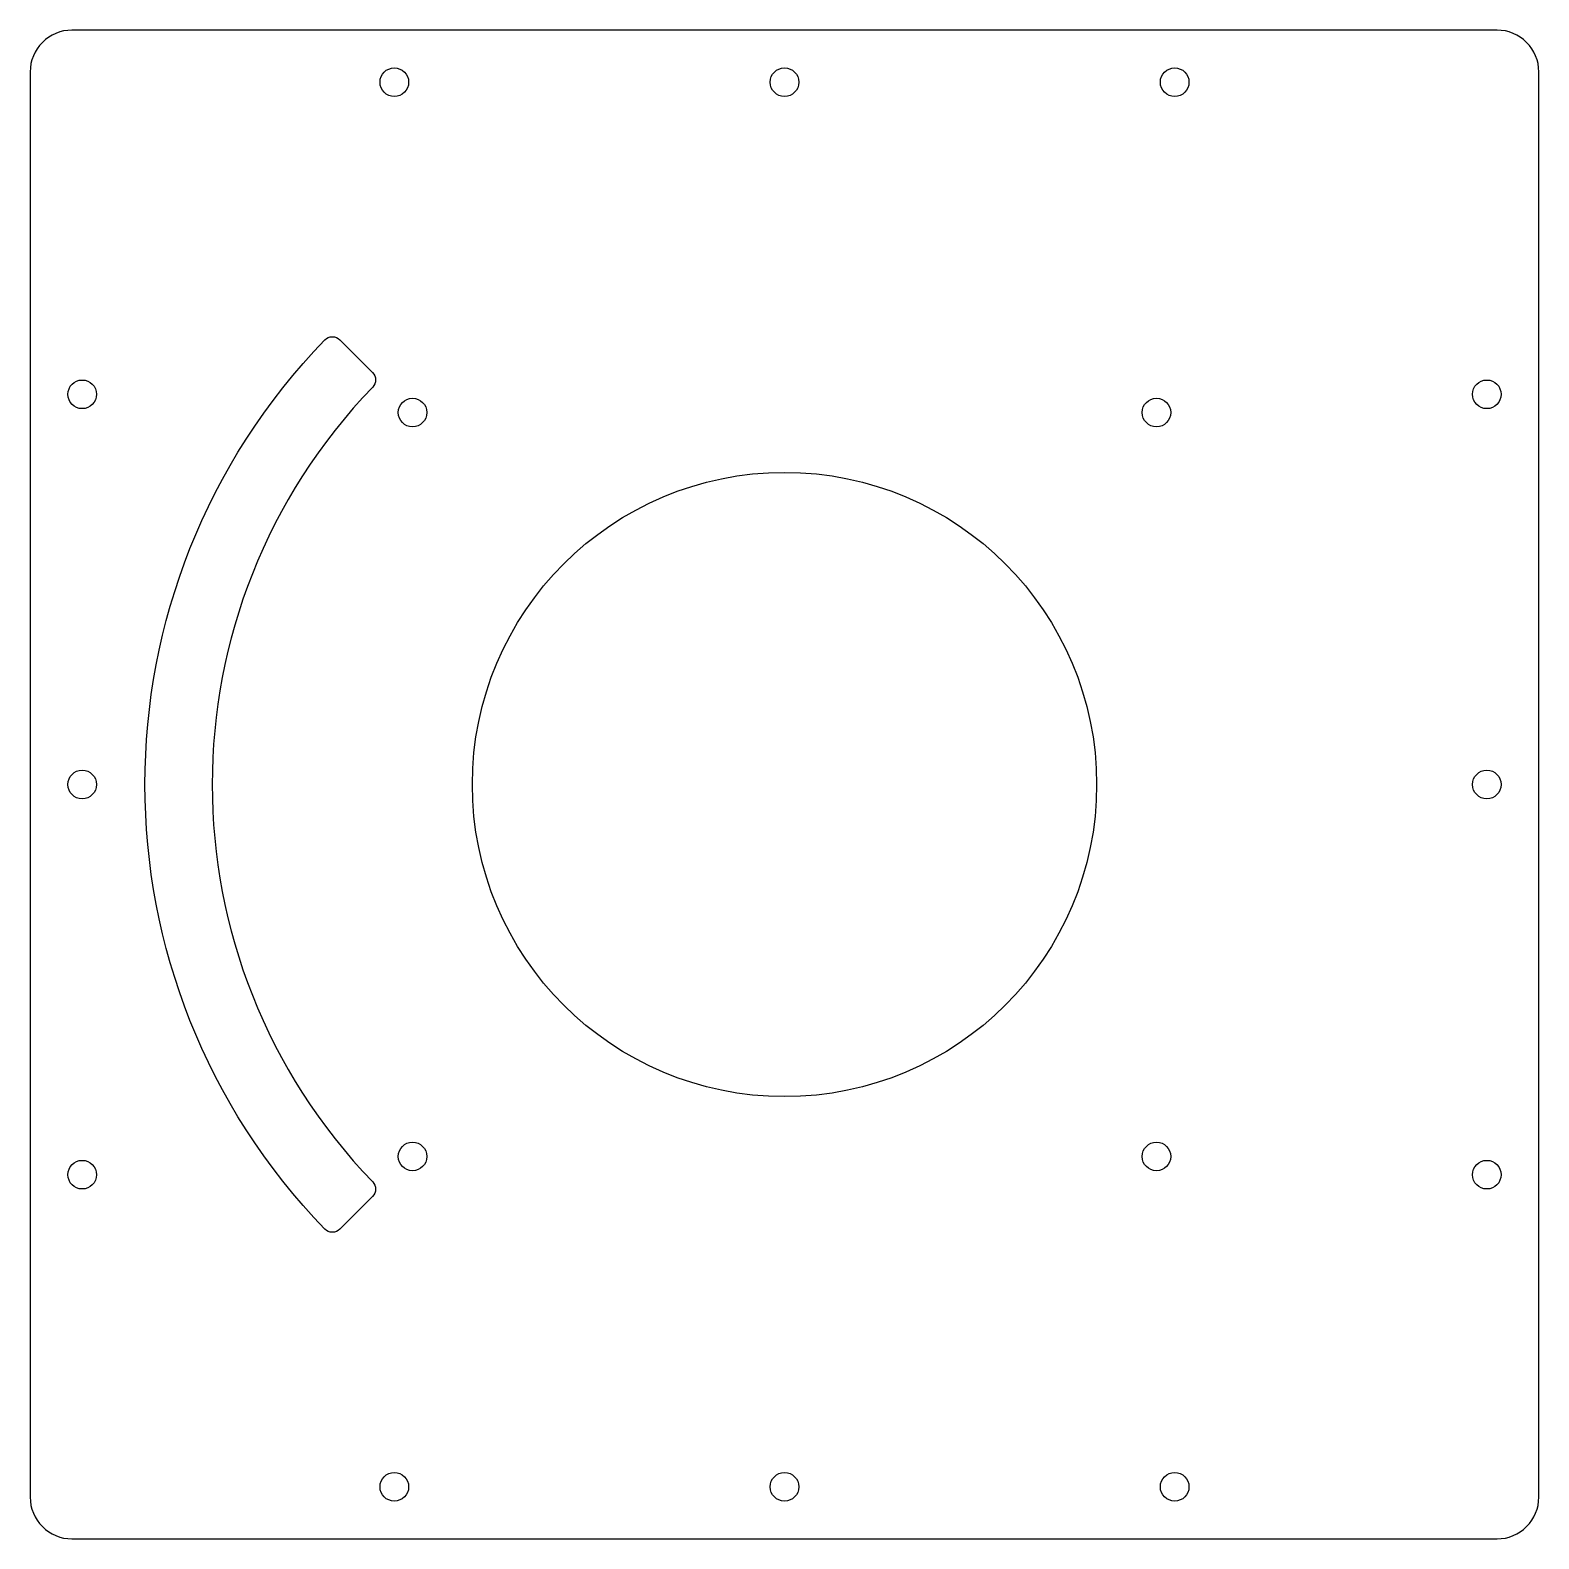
# Model space of a CAD drawing. Header units: millimetres. Extents: x -145 to 145, y -145 to 145.
import ezdxf

# ---------------------------------------------------------------- set-up
doc = ezdxf.new("R2010")
doc.units = ezdxf.units.MM

msp = doc.modelspace()

# ---------------------------------------------------------------- linework, layer by layer
for points in [[(137, -145, 0.414214), (145, -137), (145, 137, 0.414214), (137, 145), (-137, 145, 0.414214), (-145, 137), (-145, -137, 0.414214), (-137, -145)], [(-79.16, 76.38, 0.403791), (-79.16, -76.38, -0.408993), (-79.18, -79.18), (-85.49, -85.49, -0.419066), (-88.35, -85.47, -0.404557), (-88.35, 85.47, -0.419066), (-85.49, 85.49), (-79.18, 79.18, -0.408993)]]:
    msp.add_lwpolyline(points, format="xyb", close=True)
for centre, radius in [((-75, 135), 2.75), ((0, 135), 2.75), ((75, 135), 2.75), ((-135, 75), 2.75), ((135, 75), 2.75), ((-71.5, 71.5), 2.75), ((71.5, 71.5), 2.75), ((0, 0), 60), ((-135, 0), 2.75), ((135, 0), 2.75), ((-71.5, -71.5), 2.75), ((71.5, -71.5), 2.75), ((-135, -75), 2.75), ((135, -75), 2.75), ((-75, -135), 2.75), ((0, -135), 2.75), ((75, -135), 2.75)]:
    msp.add_circle(centre, radius)

doc.saveas('drawing.dxf')
